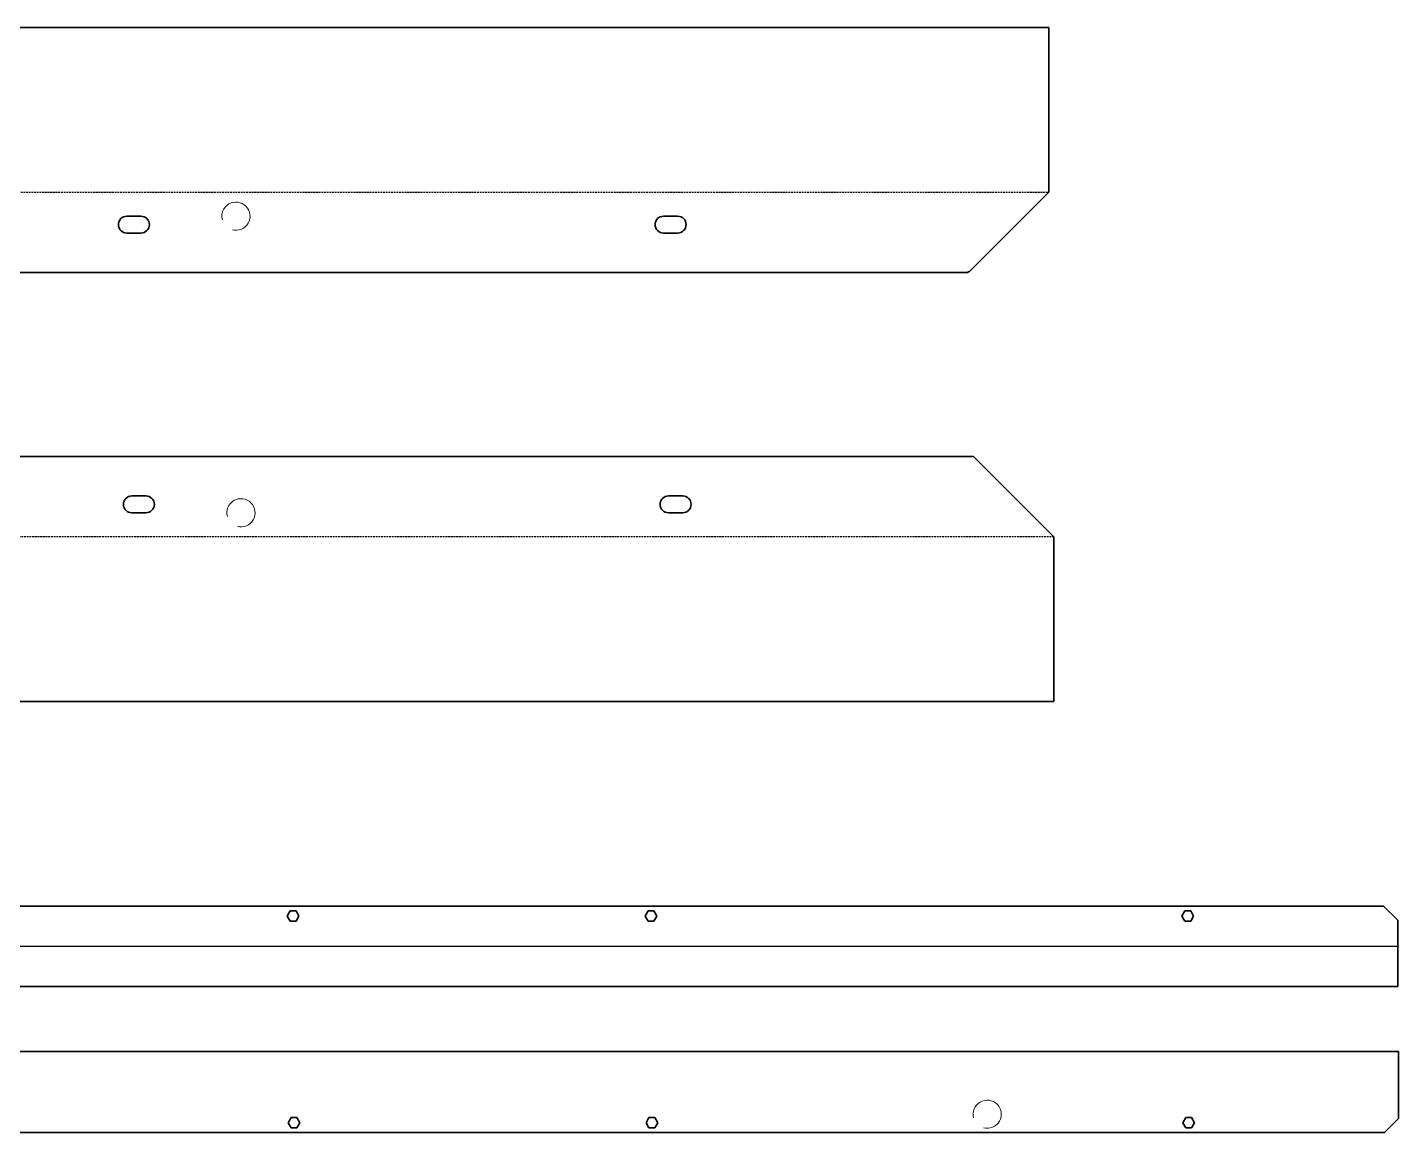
# Model space of a CAD drawing. Header units: millimetres. Extents: x -3368 to 3235, y -802 to 803.
# Drawn here: x -1332 to -359, y 18 to 803 of the extents above; entities that cross this region are included whole.
import ezdxf

# ---------------------------------------------------------------- set-up
doc = ezdxf.new("R2010")
doc.units = ezdxf.units.MM
doc.linetypes.add('HIDDEN', pattern=[1.905, 1.27, -0.635])

msp = doc.modelspace()

# ---------------------------------------------------------------- linework, layer by layer
at = {"color": 7, "linetype": 'Continuous', "lineweight": 35}
for p, q in [((-2596.02, 802.92), (-607.02, 802.92)), ((-607.02, 802.92), (-607.02, 685.92)), ((-662.56, 630.38), (-607.02, 685.92)), ((-1251.52, 668.92), (-1261.52, 668.92)), ((-870.52, 668.92), (-880.52, 668.92)), ((-1261.52, 656.92), (-1251.52, 656.92)), ((-880.52, 656.92), (-870.52, 656.92)), ((-1540.52, 628.92), (-666.09, 628.92)), ((-1541.97, 498.34), (-660.47, 498.34)), ((-603.47, 441.34), (-660.47, 498.34)), ((-1247.97, 470.34), (-1257.97, 470.34)), ((-866.97, 470.34), (-876.97, 470.34)), ((-1257.97, 458.34), (-1247.97, 458.34)), ((-876.97, 458.34), (-866.97, 458.34)), ((-603.47, 441.34), (-603.47, 324.33)), ((-603.47, 324.33), (-2592.47, 324.33)), ((-2298.45, 179.1), (-369.45, 179.1)), ((-1147.61, 172.1), (-1145.53, 175.7)), ((-1145.53, 175.7), (-1141.37, 175.7)), ((-1141.37, 175.7), (-1139.29, 172.1)), ((-893.61, 172.1), (-891.53, 175.7)), ((-891.53, 175.7), (-887.37, 175.7)), ((-887.37, 175.7), (-885.29, 172.1)), ((-512.61, 172.1), (-510.53, 175.7)), ((-510.53, 175.7), (-506.37, 175.7)), ((-506.37, 175.7), (-504.29, 172.1)), ((-369.45, 179.1), (-359.45, 169.1)), ((-1145.53, 168.5), (-1147.61, 172.1)), ((-1141.37, 168.5), (-1145.53, 168.5)), ((-1139.29, 172.1), (-1141.37, 168.5)), ((-891.53, 168.5), (-893.61, 172.1)), ((-887.37, 168.5), (-891.53, 168.5)), ((-885.29, 172.1), (-887.37, 168.5)), ((-510.53, 168.5), (-512.61, 172.1)), ((-506.37, 168.5), (-510.53, 168.5)), ((-504.29, 172.1), (-506.37, 168.5)), ((-359.45, 169.1), (-359.45, 122.1)), ((-2308.45, 122.1), (-359.45, 122.1)), ((-1352.1, 75.89), (-358.83, 75.89)), ((-358.83, 75.89), (-358.83, 28.36)), ((-1144.91, 28.96), (-1146.99, 25.36)), ((-1146.99, 25.36), (-1144.91, 21.76)), ((-1140.75, 28.96), (-1144.91, 28.96)), ((-1144.91, 21.76), (-1140.75, 21.76)), ((-1138.67, 25.36), (-1140.75, 28.96)), ((-1140.75, 21.76), (-1138.67, 25.36)), ((-890.91, 28.96), (-892.99, 25.36)), ((-892.99, 25.36), (-890.91, 21.76)), ((-886.75, 28.96), (-890.91, 28.96)), ((-890.91, 21.76), (-886.75, 21.76)), ((-884.67, 25.36), (-886.75, 28.96)), ((-886.75, 21.76), (-884.67, 25.36)), ((-509.91, 28.96), (-511.99, 25.36)), ((-511.99, 25.36), (-509.91, 21.76)), ((-505.75, 28.96), (-509.91, 28.96)), ((-509.91, 21.76), (-505.75, 21.76)), ((-503.67, 25.36), (-505.75, 28.96)), ((-505.75, 21.76), (-503.67, 25.36)), ((-358.83, 28.36), (-368.83, 18.36)), ((-2297.83, 18.36), (-368.83, 18.36))]:
    msp.add_line(p, q, dxfattribs=at)
at = {"color": 7, "linetype": 'HIDDEN'}
for p, q in [((-2796.02, 685.92), (-607.02, 685.92)), ((-603.47, 441.33), (-2792.47, 441.33))]:
    msp.add_line(p, q, dxfattribs=at)
at = {"color": 7, "linetype": 'Continuous'}
msp.add_line((-2308.45, 150.6), (-359.45, 150.6), dxfattribs=at)
at = {"color": 7, "linetype": 'Continuous', "lineweight": 18}
msp.add_arc((-1184.02, 668.92), 10, 255, 195, dxfattribs=at)
at = {"color": 7, "linetype": 'Continuous', "lineweight": 35}
for centre, radius, start, end in [((-1261.52, 662.92), 6, 90, 270), ((-1251.52, 662.92), 6, 270, 90), ((-880.52, 662.92), 6, 90, 270), ((-870.52, 662.92), 6, 270, 90), ((-666.09, 633.92), 5, 270, 315), ((-1257.97, 464.34), 6, 90, 270), ((-1247.97, 464.34), 6, 270, 90), ((-876.97, 464.34), 6, 90, 270), ((-866.97, 464.34), 6, 270, 90)]:
    msp.add_arc(centre, radius, start, end, dxfattribs=at)
at = {"color": 7, "linetype": 'Continuous', "lineweight": 0}
for centre in [(-1180.47, 458.34), (-650.83, 31.36)]:
    msp.add_arc(centre, 10, 255, 195, dxfattribs=at)

doc.saveas('drawing.dxf')
